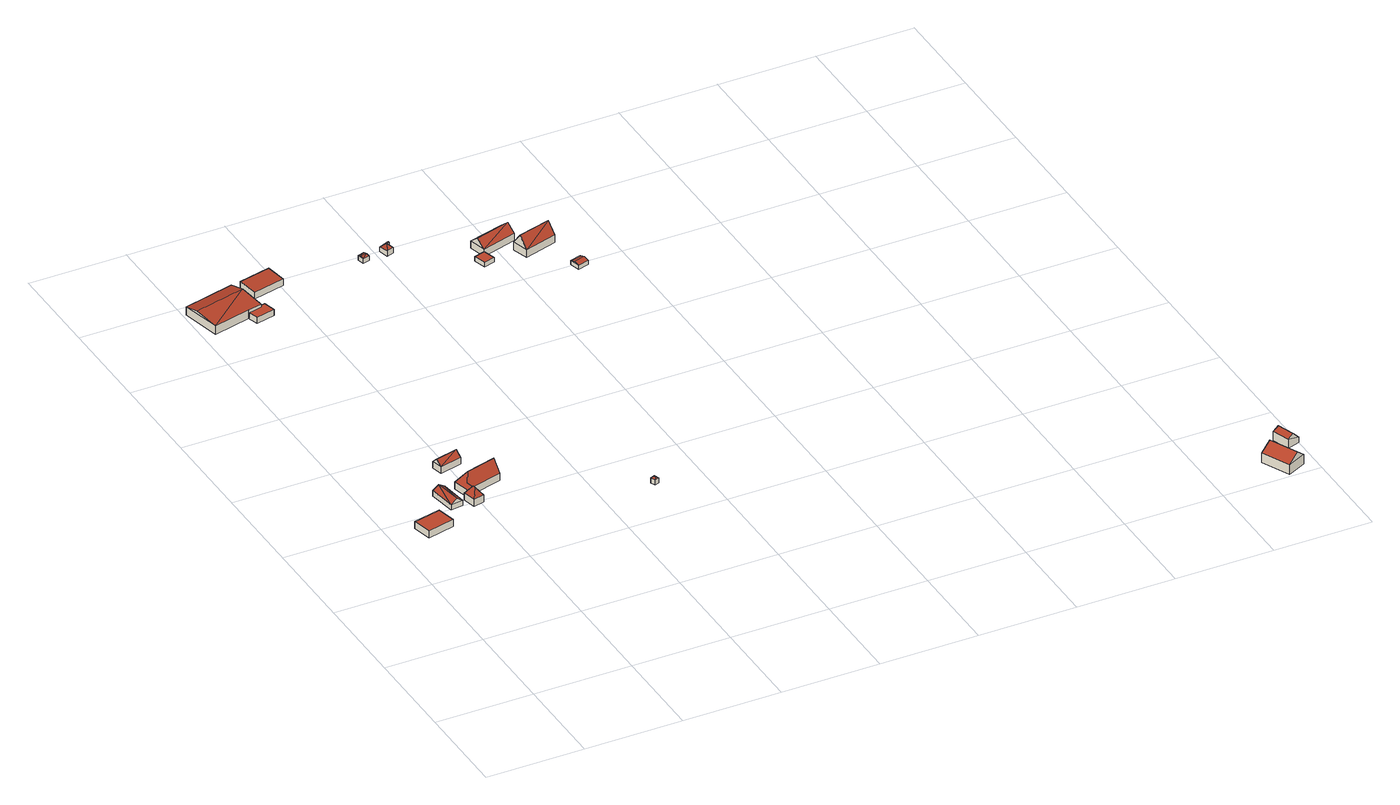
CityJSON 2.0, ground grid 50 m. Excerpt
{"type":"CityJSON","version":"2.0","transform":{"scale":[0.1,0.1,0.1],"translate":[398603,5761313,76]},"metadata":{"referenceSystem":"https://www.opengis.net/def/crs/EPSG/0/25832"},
"CityObjects":{
"building1":{"type":"Building","attributes":{"Gemeindeschluessel":"05515000","Geometrietyp2DReferenz":"3000","function":"31001_2700","roofType":"1000","measuredHeight":3.83},"geometry":[{"type":"Solid","lod":"2","boundaries":[[[[0,1,2,3]],[[4,5,1,0]],[[6,7,5,4]],[[3,2,7,6]],[[4,0,3,6]],[[1,5,7,2]]]],"semantics":{"surfaces":[{"type":"WallSurface"},{"type":"RoofSurface"},{"type":"GroundSurface"}],"values":[[0,0,0,0,1,2]]}}]},
"building2":{"type":"Building","attributes":{"Gemeindeschluessel":"05515000","Geometrietyp2DReferenz":"3000","function":"31001_2700","roofType":"3100","measuredHeight":5},"geometry":[{"type":"Solid","lod":"2","boundaries":[[[[8,9,10,11]],[[12,13,9,8]],[[14,15,13,12]],[[11,10,15,14]],[[8,16,12]],[[14,17,11]],[[11,17,16]],[[16,8,11]],[[17,14,12]],[[12,16,17]],[[9,13,15,10]]]],"semantics":{"surfaces":[{"type":"WallSurface"},{"type":"RoofSurface"},{"type":"GroundSurface"}],"values":[[0,0,0,0,0,0,1,1,1,1,2]]}}]},
"building3":{"type":"Building","attributes":{"Gemeindeschluessel":"05515000","Geometrietyp2DReferenz":"3000","function":"31001_1000","roofType":"5000","measuredHeight":9.96},"address":[{"country":"Germany","locality":"Münster","thoroughfareNumber":"181","thoroughfareName":"Hunnebeckweg"}],"geometry":[{"type":"Solid","lod":"2","boundaries":[[[[18,19,20,21]],[[22,23,19,18]],[[24,25,23,22]],[[26,27,25,24]],[[28,29,27,26]],[[30,31,29,28]],[[32,33,31,30]],[[21,20,33,32]],[[34,32,30,35]],[[36,35,30,28,37]],[[37,28,26,38]],[[38,26,24,39]],[[24,22,39]],[[37,38,39,22,18,36]],[[35,36,18,21,34]],[[21,32,34]],[[19,23,25,27,29,31,33,20]]]],"semantics":{"surfaces":[{"type":"WallSurface"},{"type":"RoofSurface"},{"type":"GroundSurface"}],"values":[[0,0,0,0,0,0,0,0,1,1,1,1,1,1,1,0,2]]}}]},
"building4":{"type":"Building","attributes":{"Gemeindeschluessel":"05515000","Geometrietyp2DReferenz":"3000","function":"31001_2700","roofType":"3100","measuredHeight":6.38},"geometry":[{"type":"Solid","lod":"2","boundaries":[[[[40,41,42,43]],[[44,45,41,40]],[[46,47,45,44]],[[43,42,47,46]],[[40,48,44]],[[46,49,43]],[[40,43,49]],[[49,48,40]],[[48,49,46]],[[46,44,48]],[[41,45,47,42]]]],"semantics":{"surfaces":[{"type":"WallSurface"},{"type":"RoofSurface"},{"type":"GroundSurface"}],"values":[[0,0,0,0,0,0,1,1,1,1,2]]}}]},
"building5":{"type":"Building","attributes":{"Gemeindeschluessel":"05515000","Geometrietyp2DReferenz":"3000","function":"31001_2700","roofType":"5000","measuredHeight":6.24},"geometry":[{"type":"Solid","lod":"2","boundaries":[[[[50,51,52,53]],[[54,55,51,50]],[[56,57,55,54]],[[58,59,57,56]],[[60,61,59,58]],[[53,52,61,60]],[[50,53,62,63]],[[58,56,64,63,60]],[[62,60,63]],[[64,56,54]],[[63,64,54,50]],[[62,53,60]],[[51,55,57,59,61,52]]]],"semantics":{"surfaces":[{"type":"WallSurface"},{"type":"RoofSurface"},{"type":"GroundSurface"}],"values":[[0,0,0,0,0,0,1,1,1,0,0,0,2]]}}]},
"building6":{"type":"Building","attributes":{"Gemeindeschluessel":"05515000","Geometrietyp2DReferenz":"3000","function":"31001_2700","roofType":"1000","measuredHeight":3.32},"geometry":[{"type":"Solid","lod":"2","boundaries":[[[[65,66,67,68]],[[69,70,66,65]],[[71,72,70,69]],[[73,74,72,71]],[[75,76,74,73]],[[68,67,76,75]],[[73,71,69,65,68,75]],[[66,70,72,74,76,67]]]],"semantics":{"surfaces":[{"type":"WallSurface"},{"type":"RoofSurface"},{"type":"GroundSurface"}],"values":[[0,0,0,0,0,0,1,2]]}}]},
"building7":{"type":"Building","attributes":{"Gemeindeschluessel":"05515000","Geometrietyp2DReferenz":"3000","function":"31001_2700","roofType":"2100","measuredHeight":4.21},"geometry":[{"type":"Solid","lod":"2","boundaries":[[[[77,78,79,80]],[[81,82,78,77]],[[83,84,82,81]],[[80,79,84,83]],[[81,77,80,83]],[[78,82,84,79]]]],"semantics":{"surfaces":[{"type":"WallSurface"},{"type":"RoofSurface"},{"type":"GroundSurface"}],"values":[[0,0,0,0,1,2]]}}]},
"building8":{"type":"Building","attributes":{"Gemeindeschluessel":"05515000","Geometrietyp2DReferenz":"3000","function":"31001_2500","roofType":"5000","measuredHeight":3.55},"address":[{"country":"Germany","locality":"Münster","thoroughfareNumber":"170a","thoroughfareName":"Hunnebeckweg"}],"geometry":[{"type":"Solid","lod":"2","boundaries":[[[[85,86,87,88]],[[89,90,86,85]],[[91,92,90,89]],[[88,87,92,91]],[[91,89,93]],[[93,89,85,94]],[[85,88,94]],[[94,88,91,93]],[[86,90,92,87]]]],"semantics":{"surfaces":[{"type":"WallSurface"},{"type":"RoofSurface"},{"type":"GroundSurface"}],"values":[[0,0,0,0,1,1,1,1,2]]}}]},
"building9":{"type":"Building","attributes":{"Gemeindeschluessel":"05515000","Geometrietyp2DReferenz":"3000","function":"31001_1310","roofType":"3100","measuredHeight":2.83},"geometry":[{"type":"Solid","lod":"2","boundaries":[[[[95,96,97,98]],[[99,100,96,95]],[[101,102,100,99]],[[98,97,102,101]],[[95,103,99]],[[101,104,98]],[[95,98,104]],[[104,103,95]],[[103,104,101]],[[101,99,103]],[[96,100,102,97]]]],"semantics":{"surfaces":[{"type":"WallSurface"},{"type":"RoofSurface"},{"type":"GroundSurface"}],"values":[[0,0,0,0,0,0,1,1,1,1,2]]}}]},
"building10":{"type":"Building","attributes":{"Gemeindeschluessel":"05515000","Geometrietyp2DReferenz":"3000","function":"51009_1610","roofType":"5000","measuredHeight":3.41},"geometry":[{"type":"Solid","lod":"2","boundaries":[[[[105,106,107,108]],[[109,110,106,105]],[[111,112,110,109]],[[113,114,112,111]],[[115,116,114,113]],[[117,118,116,115]],[[108,107,118,117]],[[105,119,109]],[[113,120,119]],[[113,119,105]],[[108,113,105]],[[115,113,108,117]],[[111,109,119]],[[119,120,111]],[[120,113,111]],[[106,110,112,114,116,118,107]]]],"semantics":{"surfaces":[{"type":"WallSurface"},{"type":"RoofSurface"},{"type":"GroundSurface"}],"values":[[0,0,0,0,0,0,0,1,1,1,1,1,1,1,0,2]]}}]},
"building11":{"type":"Building","attributes":{"Gemeindeschluessel":"05515000","Geometrietyp2DReferenz":"3000","function":"31001_2460","roofType":"1000","measuredHeight":2.5},"geometry":[{"type":"Solid","lod":"2","boundaries":[[[[121,122,123,124]],[[125,126,122,121]],[[127,128,126,125]],[[129,130,128,127]],[[124,123,130,129]],[[127,125,121,124,129]],[[122,126,128,130,123]]]],"semantics":{"surfaces":[{"type":"WallSurface"},{"type":"RoofSurface"},{"type":"GroundSurface"}],"values":[[0,0,0,0,0,1,2]]}}]},
"building12":{"type":"Building","attributes":{"Gemeindeschluessel":"05515000","Geometrietyp2DReferenz":"3000","function":"31001_2700","roofType":"5000","measuredHeight":7.73},"geometry":[{"type":"Solid","lod":"2","boundaries":[[[[131,132,122,133]],[[134,135,132,131]],[[136,137,135,134]],[[138,126,137,136]],[[133,122,126,138]],[[138,136,139]],[[133,138,139]],[[139,140,133]],[[140,139,134]],[[134,131,140]],[[133,140,131]],[[134,139,136]],[[132,135,137,126,122]]]],"semantics":{"surfaces":[{"type":"WallSurface"},{"type":"RoofSurface"},{"type":"GroundSurface"}],"values":[[0,0,0,0,0,1,1,1,1,1,0,0,2]]}}]},
"building13":{"type":"Building","attributes":{"Gemeindeschluessel":"05515000","Geometrietyp2DReferenz":"3000","function":"31001_1000","roofType":"3100","measuredHeight":10.09},"address":[{"country":"Germany","locality":"Münster","thoroughfareNumber":"190","thoroughfareName":"Hunnebeckweg"}],"geometry":[{"type":"Solid","lod":"2","boundaries":[[[[141,142,143,144]],[[145,146,142,141]],[[147,148,146,145]],[[144,143,148,147]],[[141,149,145]],[[147,150,144]],[[150,149,141]],[[141,144,150]],[[149,150,147]],[[147,145,149]],[[142,146,148,143]]]],"semantics":{"surfaces":[{"type":"WallSurface"},{"type":"RoofSurface"},{"type":"GroundSurface"}],"values":[[0,0,0,0,0,0,1,1,1,1,2]]}}]},
"building14":{"type":"Building","attributes":{"Gemeindeschluessel":"05515000","Geometrietyp2DReferenz":"3000","function":"31001_1310","roofType":"3100","measuredHeight":2.98},"geometry":[{"type":"Solid","lod":"2","boundaries":[[[[151,152,153,154]],[[155,156,152,151]],[[157,158,156,155]],[[154,153,158,157]],[[151,159,155]],[[157,160,154]],[[154,160,159,151]],[[155,159,160,157]],[[152,156,158,153]]]],"semantics":{"surfaces":[{"type":"WallSurface"},{"type":"RoofSurface"},{"type":"GroundSurface"}],"values":[[0,0,0,0,0,0,1,1,2]]}}]},
"building15":{"type":"Building","attributes":{"Gemeindeschluessel":"05515000","Geometrietyp2DReferenz":"3000","function":"31001_1000","roofType":"3100","measuredHeight":8.94},"address":[{"country":"Germany","locality":"Münster","thoroughfareNumber":"517","thoroughfareName":"Rüschhausweg"}],"geometry":[{"type":"Solid","lod":"2","boundaries":[[[[161,162,163,164]],[[165,166,162,161]],[[167,168,166,165]],[[164,163,168,167]],[[161,169,165]],[[167,170,164]],[[164,170,169,161]],[[165,169,170,167]],[[162,166,168,163]]]],"semantics":{"surfaces":[{"type":"WallSurface"},{"type":"RoofSurface"},{"type":"GroundSurface"}],"values":[[0,0,0,0,0,0,1,1,2]]}}]},
"building16":{"type":"Building","attributes":{"Gemeindeschluessel":"05515000","Geometrietyp2DReferenz":"3000","function":"31001_2700","roofType":"3100","measuredHeight":6.4},"geometry":[{"type":"Solid","lod":"2","boundaries":[[[[171,172,173,174]],[[175,176,172,171]],[[177,178,176,175]],[[174,173,178,177]],[[171,179,175]],[[177,180,174]],[[174,180,179,171]],[[175,179,180,177]],[[172,176,178,173]]]],"semantics":{"surfaces":[{"type":"WallSurface"},{"type":"RoofSurface"},{"type":"GroundSurface"}],"values":[[0,0,0,0,0,0,1,1,2]]}}]}
},
"vertices":[
[162,1339,46],[162,1339,8],[302,1371,8],[302,1371,46],[140,1436,46],[140,1436,8],[280,1468,46],[280,1468,8],
[333,1632,38],[333,1632,9],[353,1493,9],[353,1493,38],[396,1640,38],[396,1640,9],[417,1500,38],[417,1500,9],[365,1636,59],[385,1496,59],
[496,1563,46],[496,1563,8],[660,1607,8],[660,1607,46],[514,1484,46],[514,1484,8],[459,1471,46],[459,1471,8],[444,1539,46],[444,1539,8],[469,1545,46],[469,1545,8],[446,1637,46],[446,1637,8],[640,1689,46],[640,1689,8],[650,1648,107],[497,1607,107],[477,1575,69],[487,1534,68],[478,1518,87],[481,1502,87],
[445,1767,51],[445,1767,16],[558,1796,16],[558,1796,51],[431,1825,51],[431,1825,16],[544,1855,51],[544,1855,16],[438,1796,79],[551,1825,79],
[266,3485,70],[266,3485,25],[4,3422,25],[4,3422,70],[312,3294,70],[312,3294,25],[314,3284,70],[314,3284,25],[243,3267,70],[243,3267,25],[52,3222,70],[52,3222,25],[22,3346,88],[284,3409,88],[312,3294,71],
[314,3284,57],[314,3284,24],[243,3267,24],[243,3267,57],[312,3294,57],[312,3294,24],[340,3300,57],[340,3300,24],[356,3238,57],[356,3238,24],[257,3214,57],[257,3214,24],
[503,3433,61],[503,3433,26],[479,3530,26],[479,3530,69],[338,3395,61],[338,3395,26],[317,3493,69],[317,3493,26],
[1261,1244,41],[1261,1244,13],[1282,1251,13],[1282,1251,41],[1252,1269,41],[1252,1269,13],[1273,1277,41],[1273,1277,13],[1266,1263,48],[1268,1258,48],
[905,3424,51],[905,3424,27],[940,3433,27],[940,3433,51],[897,3459,51],[897,3459,27],[931,3468,51],[931,3468,27],[901,3442,56],[936,3451,56],
[1012,3471,54],[1012,3471,29],[1025,3423,29],[1025,3423,58],[1065,3485,58],[1065,3485,29],[1066,3480,58],[1066,3480,29],[1052,3476,58],[1052,3476,29],[1060,3446,58],[1060,3446,29],[1063,3433,58],[1063,3433,29],[1061,3480,63],[1062,3479,63],
[1419,3231,47],[1419,3231,22],[1363,3215,22],[1363,3215,47],[1420,3230,47],[1420,3230,22],[1438,3167,47],[1438,3167,22],[1382,3151,47],[1382,3151,22],
[1395,3317,60],[1395,3317,22],[1419,3231,60],[1574,3368,60],[1574,3368,22],[1599,3282,60],[1599,3282,22],[1420,3230,60],[1587,3324,99],[1407,3272,99],
[1587,3137,61],[1587,3137,19],[1755,3186,19],[1755,3186,61],[1563,3220,61],[1563,3220,19],[1732,3268,61],[1732,3268,19],[1575,3179,120],[1743,3227,120],
[1793,3008,43],[1793,3008,22],[1736,2992,22],[1736,2992,43],[1807,2957,43],[1807,2957,22],[1750,2941,43],[1750,2941,22],[1800,2983,52],[1743,2967,52],
[3774,148,67],[3774,148,16],[3842,3,16],[3842,3,67],[3869,193,67],[3869,193,16],[3937,48,67],[3937,48,16],[3829,174,105],[3897,29,105],
[3902,283,64],[3902,283,15],[3932,193,15],[3932,193,64],[3967,306,44],[3967,306,15],[3998,216,44],[3998,216,15],[3935,294,79],[3965,205,79]
]}
